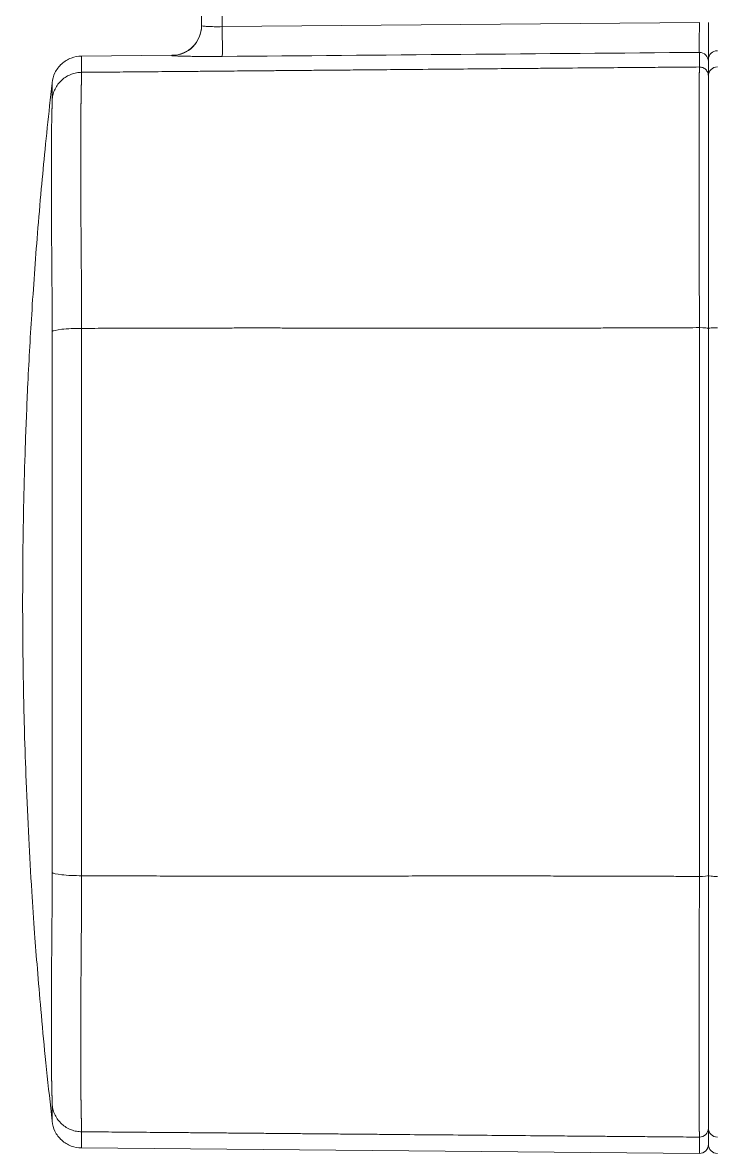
# Model space of a CAD drawing. Extents: x 0 to 3160, y 0 to 2315.
# Drawn here: x 1091.05 to 1114.35, y 819.36 to 857.3 of the extents above; entities that cross this region are included whole.
import ezdxf

# ---------------------------------------------------------------- set-up
doc = ezdxf.new("R2010")
doc.units = 0
doc.header["$LTSCALE"] = 4
doc.header["$MEASUREMENT"] = 0
doc.layers.add('1', color=7, linetype='CONTINUOUS', true_color=0xffffff)

msp = doc.modelspace()

# ---------------------------------------------------------------- linework, layer by layer
at = {"layer": '1', "color": 7, "linetype": 'Continuous', "lineweight": 18}
for p, q in [((1097.049, 857.195), (1097.049, 858.363)), ((1096.058, 856.204), (1093.023, 856.177)), ((1114.049, 855.515), (1114.049, 856.059)), ((1114.049, 847.031), (1114.049, 855.515)), ((1092.039, 855.285), (1092.039, 855.287)), ((1114.049, 828.691), (1114.049, 847.031)), ((1114.049, 820.207), (1114.049, 828.691)), ((1114.049, 820.207), (1114.049, 819.663)), ((1093.021, 819.544), (1113.747, 819.364))]:
    msp.add_line(p, q, dxfattribs=at)
at = {"layer": '1', "color": 7, "linetype": 'Continuous', "lineweight": 13}
for p, q in [((1097.744, 857.166), (1097.744, 858.363)), ((1113.747, 857.301), (1097.744, 857.166)), ((1113.747, 855.813), (1113.747, 856.302)), ((1096.058, 856.204), (1096.058, 856.195)), ((1113.747, 828.654), (1113.747, 847.068)), ((1113.747, 819.364), (1113.747, 819.909))]:
    msp.add_line(p, q, dxfattribs=at)
at = {"layer": '1', "color": 7, "linetype": 'Continuous', "lineweight": 18, "extrusion": (0, 0, -1)}
msp.add_arc((-1096.049, 857.204), 1, 180, 269.5, dxfattribs=at)
at = {"layer": '1', "color": 7, "linetype": 'Continuous', "lineweight": 18}
for centre, start, end in [((1114.349, 856.059), 89.5667, 180), ((1113.749, 819.664), 269.5, 360), ((1114.349, 819.663), 180, 270.4333)]:
    msp.add_arc(centre, 0.3, start, end, dxfattribs=at)
at = {"layer": '1', "color": 7, "linetype": 'Continuous', "lineweight": 13}
for centre, major_axis, ratio, start_param, end_param in [((1096.049, 857.195), (1, 0), 0.999887, 4.721116, 6.283185), ((1097.737, 857.166), (-0.008, 1), 0.006981, 3.178222, 4.712332), ((1113.749, 856.002), (0.3, 0), 0.999279, 1.570796, 1.579523), ((1113.749, 856.002), (0.3, 0), 0.999279, 0.000001, 1.570796), ((1114.349, 855.515), (0.3, 0), 0.993003, 1.563233, 3.141593), ((1114.349, 847.031), (0.3, 0), 0.118089, 1.563233, 3.141593), ((1114.349, 828.691), (0.3, 0), 0.118089, 3.141593, 4.719952), ((1114.349, 820.207), (-0.3, 0), 0.993003, 0, 1.578359)]:
    msp.add_ellipse(centre, major_axis=major_axis, ratio=ratio, start_param=start_param, end_param=end_param, dxfattribs=at)
at = {"layer": '1', "color": 7, "linetype": 'Continuous', "lineweight": 18}
for centre, major_axis, ratio, start_param, end_param in [((1113.749, 855.515), (-0.3, 0), 0.993, 4.712389, 4.721115), ((1113.749, 847.033), (0.3, 0), 0.118116, 1.570796, 1.579522), ((1113.749, 847.033), (0.3, 0), 0.118115, 0.000002, 1.570796), ((1113.749, 828.689), (-0.3, 0), 0.118115, 1.56207, 1.570796), ((1113.749, 820.207), (0.3, 0), 0.993, 4.703663, 4.712389), ((1113.749, 820.207), (0.3, 0), 0.993, 4.712389, 6.283184)]:
    msp.add_ellipse(centre, major_axis=major_axis, ratio=ratio, start_param=start_param, end_param=end_param, dxfattribs=at)
at = {"layer": '1', "color": 7, "linetype": 'Continuous', "lineweight": 13}
for points, knots in [([(1097.744, 857.166), (1097.653, 857.164), (1097.561, 857.164), (1097.394, 857.166), (1097.316, 857.169), (1097.22, 857.174), (1097.191, 857.176), (1097.141, 857.18), (1097.12, 857.182), (1097.067, 857.188), (1097.049, 857.192), (1097.049, 857.195)], [0, 0, 0, 0, 0.25, 0.25, 0.5, 0.5, 0.625, 0.625, 0.75, 0.75, 1, 1, 1, 1]), ([(1113.747, 857.301), (1113.747, 857.174), (1113.747, 857.046), (1113.746, 856.868), (1113.746, 856.811), (1113.746, 856.704), (1113.746, 856.654), (1113.746, 856.516), (1113.746, 856.441), (1113.746, 856.337), (1113.746, 856.307), (1113.747, 856.302)], [0, 0, 0, 0, 0.25, 0.25, 0.375, 0.375, 0.5, 0.5, 0.75, 0.75, 1, 1, 1, 1]), ([(1097.746, 856.167), (1097.635, 856.166), (1097.413, 856.164), (1097.094, 856.165), (1096.801, 856.168), (1096.459, 856.174), (1096.209, 856.182), (1096.077, 856.19), (1096.064, 856.193), (1096.058, 856.195)], [0, 0, 0, 0, 0.12656, 0.252303, 0.377665, 0.502859, 0.75115, 0.875687, 1, 1, 1, 1]), ([(1093.028, 855.634), (1093.165, 855.635), (1093.444, 855.637), (1093.871, 855.641), (1094.312, 855.644), (1094.768, 855.648), (1095.239, 855.652), (1095.725, 855.656), (1096.226, 855.661), (1096.742, 855.665), (1097.273, 855.67), (1097.93, 855.675), (1098.645, 855.682), (1099.353, 855.688), (1099.878, 855.692), (1100.37, 855.697), (1100.929, 855.702), (1101.651, 855.708), (1102.483, 855.715), (1103.557, 855.725), (1104.734, 855.735), (1106.261, 855.749), (1107.504, 855.76), (1108.858, 855.772), (1109.921, 855.781), (1111.08, 855.791), (1112.037, 855.799), (1112.901, 855.806), (1113.468, 855.81), (1113.747, 855.813)], [0, 0, 0, 0, 0.019855, 0.040432, 0.061729, 0.083747, 0.106487, 0.129947, 0.154129, 0.179031, 0.204654, 0.230999, 0.274061, 0.308249, 0.333561, 0.349999, 0.379572, 0.41443, 0.454573, 0.5, 0.569991, 0.625001, 0.721133, 0.750001, 0.821018, 0.875001, 0.917912, 0.959578, 1, 1, 1, 1]), ([(1113.747, 847.068), (1113.747, 847.085), (1113.747, 847.12), (1113.747, 847.172), (1113.747, 847.224), (1113.747, 847.276), (1113.747, 847.328), (1113.747, 847.38), (1113.747, 847.432), (1113.747, 847.484), (1113.747, 847.536), (1113.747, 847.587), (1113.747, 847.639), (1113.747, 847.691), (1113.747, 847.742), (1113.747, 847.794), (1113.747, 847.845), (1113.747, 847.897), (1113.747, 847.948), (1113.747, 848), (1113.747, 848.051), (1113.747, 848.102), (1113.746, 848.153), (1113.746, 848.204), (1113.746, 848.255), (1113.746, 848.306), (1113.746, 848.357), (1113.746, 848.408), (1113.746, 848.458), (1113.746, 848.509), (1113.746, 848.559), (1113.746, 848.61), (1113.746, 848.66), (1113.746, 848.71), (1113.746, 848.76), (1113.746, 848.81), (1113.746, 848.86), (1113.746, 848.91), (1113.746, 848.96), (1113.746, 849.009), (1113.746, 849.059), (1113.746, 849.108), (1113.746, 849.158), (1113.746, 849.207), (1113.746, 849.256), (1113.746, 849.305), (1113.746, 849.354), (1113.746, 849.402), (1113.746, 849.451), (1113.746, 849.499), (1113.746, 849.548), (1113.746, 849.596), (1113.746, 849.644), (1113.746, 849.692), (1113.746, 849.739), (1113.746, 849.787), (1113.746, 849.834), (1113.746, 849.882), (1113.746, 849.929), (1113.746, 849.976), (1113.746, 850.023), (1113.746, 850.07), (1113.746, 850.116), (1113.746, 850.163), (1113.746, 850.209), (1113.746, 850.255), (1113.746, 850.301), (1113.746, 850.347), (1113.746, 850.393), (1113.746, 850.438), (1113.746, 850.484), (1113.746, 850.529), (1113.746, 850.574), (1113.746, 850.619), (1113.746, 850.663), (1113.746, 850.708), (1113.746, 850.752), (1113.746, 850.796), (1113.746, 850.84), (1113.746, 850.884), (1113.746, 850.927), (1113.746, 850.971), (1113.746, 851.014), (1113.746, 851.057), (1113.746, 851.1), (1113.746, 851.143), (1113.746, 851.185), (1113.746, 851.228), (1113.746, 851.27), (1113.746, 851.312), (1113.746, 851.353), (1113.746, 851.395), (1113.746, 851.436), (1113.746, 851.477), (1113.746, 851.518), (1113.746, 851.559), (1113.746, 851.6), (1113.746, 851.64), (1113.746, 851.68), (1113.746, 851.72), (1113.746, 851.76), (1113.746, 851.8), (1113.746, 851.839), (1113.746, 851.878), (1113.746, 851.917), (1113.746, 851.956), (1113.746, 851.994), (1113.746, 852.033), (1113.746, 852.071), (1113.746, 852.109), (1113.746, 852.147), (1113.746, 852.184), (1113.746, 852.221), (1113.746, 852.258), (1113.746, 852.295), (1113.746, 852.332), (1113.746, 852.368), (1113.746, 852.405), (1113.746, 852.441), (1113.746, 852.476), (1113.746, 852.512), (1113.746, 852.547), (1113.746, 852.583), (1113.746, 852.618), (1113.746, 852.652), (1113.746, 852.687), (1113.746, 852.721), (1113.746, 852.755), (1113.746, 852.789), (1113.746, 852.823), (1113.746, 852.856), (1113.746, 852.889), (1113.746, 852.922), (1113.746, 852.963), (1113.746, 853.013), (1113.746, 853.07), (1113.746, 853.127), (1113.746, 853.183), (1113.746, 853.239), (1113.746, 853.295), (1113.746, 853.351), (1113.746, 853.406), (1113.746, 853.461), (1113.746, 853.516), (1113.746, 853.57), (1113.746, 853.623), (1113.746, 853.677), (1113.746, 853.73), (1113.746, 853.782), (1113.746, 853.835), (1113.746, 853.886), (1113.746, 853.938), (1113.746, 853.988), (1113.746, 854.039), (1113.746, 854.089), (1113.746, 854.138), (1113.746, 854.187), (1113.746, 854.235), (1113.746, 854.283), (1113.746, 854.33), (1113.746, 854.377), (1113.746, 854.423), (1113.746, 854.469), (1113.746, 854.514), (1113.746, 854.559), (1113.746, 854.603), (1113.746, 854.646), (1113.746, 854.688), (1113.746, 854.731), (1113.746, 854.772), (1113.746, 854.813), (1113.746, 854.853), (1113.746, 854.892), (1113.746, 854.931), (1113.746, 854.969), (1113.746, 855.007), (1113.746, 855.043), (1113.746, 855.08), (1113.746, 855.115), (1113.746, 855.149), (1113.746, 855.183), (1113.746, 855.216), (1113.746, 855.249), (1113.746, 855.281), (1113.746, 855.311), (1113.746, 855.342), (1113.746, 855.371), (1113.746, 855.4), (1113.746, 855.427), (1113.746, 855.454), (1113.746, 855.481), (1113.746, 855.506), (1113.746, 855.531), (1113.746, 855.555), (1113.746, 855.578), (1113.746, 855.6), (1113.746, 855.621), (1113.747, 855.642), (1113.747, 855.662), (1113.747, 855.68), (1113.747, 855.699), (1113.747, 855.716), (1113.747, 855.732), (1113.747, 855.748), (1113.747, 855.762), (1113.747, 855.776), (1113.747, 855.789), (1113.747, 855.802), (1113.747, 855.809), (1113.747, 855.813)], [0, 0, 0, 0, 0.003933, 0.007867, 0.011802, 0.015737, 0.019672, 0.023608, 0.027545, 0.031482, 0.035419, 0.039356, 0.043293, 0.04723, 0.051168, 0.055105, 0.059042, 0.062978, 0.066915, 0.070851, 0.074786, 0.078721, 0.082655, 0.086589, 0.090522, 0.094454, 0.098385, 0.102315, 0.106244, 0.110172, 0.114099, 0.118025, 0.121949, 0.125872, 0.129794, 0.133713, 0.137632, 0.141548, 0.145463, 0.149377, 0.153288, 0.157197, 0.161104, 0.16501, 0.168913, 0.172814, 0.176712, 0.180608, 0.184502, 0.188394, 0.192282, 0.196168, 0.200052, 0.203932, 0.20781, 0.211685, 0.215557, 0.219426, 0.223292, 0.227155, 0.231014, 0.23487, 0.238723, 0.242572, 0.246418, 0.250261, 0.254099, 0.257934, 0.261766, 0.265593, 0.269417, 0.273236, 0.277052, 0.280864, 0.284671, 0.288475, 0.292274, 0.296068, 0.299859, 0.303645, 0.307426, 0.311203, 0.314976, 0.318743, 0.322506, 0.326265, 0.330018, 0.333766, 0.33751, 0.341249, 0.344982, 0.34871, 0.352434, 0.356151, 0.359864, 0.363571, 0.367273, 0.37097, 0.374661, 0.378346, 0.382026, 0.3857, 0.389369, 0.393031, 0.396688, 0.400339, 0.403985, 0.407624, 0.411257, 0.414884, 0.418505, 0.42212, 0.425729, 0.429331, 0.432927, 0.436517, 0.4401, 0.443677, 0.447248, 0.450812, 0.454369, 0.45792, 0.461465, 0.465002, 0.468533, 0.472057, 0.475574, 0.479084, 0.482588, 0.486084, 0.489574, 0.493057, 0.496532, 0.500001, 0.506111, 0.512243, 0.518397, 0.524572, 0.530768, 0.536985, 0.543223, 0.549482, 0.555761, 0.56206, 0.568378, 0.574716, 0.581074, 0.58745, 0.593845, 0.600259, 0.606691, 0.613141, 0.619609, 0.626094, 0.632596, 0.639115, 0.645651, 0.652203, 0.658771, 0.665354, 0.671953, 0.678567, 0.685195, 0.691838, 0.698495, 0.705166, 0.71185, 0.718548, 0.725258, 0.73198, 0.738715, 0.745461, 0.752219, 0.758988, 0.765767, 0.772557, 0.779357, 0.786166, 0.792985, 0.799812, 0.806649, 0.813493, 0.820345, 0.827205, 0.834071, 0.840944, 0.847824, 0.854709, 0.8616, 0.868497, 0.875398, 0.882303, 0.889213, 0.896126, 0.903042, 0.909962, 0.916883, 0.923807, 0.930733, 0.93766, 0.944588, 0.951516, 0.958445, 0.965374, 0.972301, 0.979228, 0.986154, 0.993078, 1, 1, 1, 1]), ([(1092.041, 854.736), (1092.041, 854.741), (1092.041, 854.752), (1092.041, 854.767), (1092.042, 854.782), (1092.042, 854.796), (1092.041, 854.811), (1092.041, 854.825), (1092.041, 854.839), (1092.041, 854.853), (1092.041, 854.866), (1092.041, 854.88), (1092.041, 854.893), (1092.041, 854.906), (1092.041, 854.919), (1092.041, 854.931), (1092.041, 854.943), (1092.041, 854.956), (1092.041, 854.967), (1092.041, 854.979), (1092.041, 854.991), (1092.041, 855.002), (1092.041, 855.013), (1092.04, 855.024), (1092.04, 855.034), (1092.04, 855.045), (1092.04, 855.055), (1092.04, 855.065), (1092.04, 855.075), (1092.04, 855.084), (1092.04, 855.093), (1092.04, 855.103), (1092.04, 855.111), (1092.04, 855.12), (1092.04, 855.129), (1092.04, 855.137), (1092.04, 855.158), (1092.04, 855.189), (1092.04, 855.225), (1092.039, 855.253), (1092.039, 855.272), (1092.039, 855.282), (1092.039, 855.285), (1092.039, 855.285)], [0, 0, 0, 0, 0.014869, 0.029747, 0.044633, 0.059527, 0.074429, 0.08934, 0.104259, 0.119187, 0.134124, 0.149069, 0.164022, 0.178984, 0.193955, 0.208935, 0.223923, 0.238921, 0.253927, 0.268941, 0.283965, 0.298998, 0.31404, 0.329091, 0.344151, 0.35922, 0.374298, 0.389386, 0.404484, 0.41959, 0.434707, 0.449832, 0.464968, 0.480113, 0.495267, 0.510432, 0.525606, 0.615912, 0.705194, 0.793456, 0.880717, 0.967002, 1, 1, 1, 1]), ([(1092.041, 846.936), (1092.041, 846.951), (1092.041, 846.981), (1092.041, 847.025), (1092.041, 847.07), (1092.041, 847.115), (1092.041, 847.16), (1092.041, 847.204), (1092.041, 847.249), (1092.041, 847.293), (1092.041, 847.338), (1092.041, 847.382), (1092.04, 847.426), (1092.04, 847.47), (1092.04, 847.515), (1092.04, 847.559), (1092.04, 847.603), (1092.039, 847.647), (1092.039, 847.691), (1092.039, 847.734), (1092.039, 847.778), (1092.038, 847.822), (1092.038, 847.866), (1092.038, 847.909), (1092.037, 847.953), (1092.037, 847.996), (1092.037, 848.04), (1092.036, 848.083), (1092.036, 848.126), (1092.036, 848.17), (1092.035, 848.213), (1092.035, 848.256), (1092.035, 848.299), (1092.034, 848.342), (1092.034, 848.385), (1092.034, 848.428), (1092.033, 848.471), (1092.033, 848.514), (1092.032, 848.556), (1092.032, 848.599), (1092.032, 848.641), (1092.031, 848.684), (1092.031, 848.726), (1092.031, 848.769), (1092.03, 848.811), (1092.03, 848.853), (1092.029, 848.896), (1092.029, 848.938), (1092.029, 848.98), (1092.028, 849.022), (1092.028, 849.064), (1092.028, 849.106), (1092.027, 849.148), (1092.027, 849.189), (1092.026, 849.231), (1092.026, 849.273), (1092.026, 849.314), (1092.025, 849.356), (1092.025, 849.397), (1092.025, 849.439), (1092.024, 849.48), (1092.024, 849.521), (1092.024, 849.563), (1092.023, 849.604), (1092.023, 849.645), (1092.023, 849.686), (1092.023, 849.727), (1092.021, 849.934), (1092.019, 850.3), (1092.016, 850.808), (1092.014, 851.293), (1092.013, 851.754), (1092.012, 852.225), (1092.013, 852.697), (1092.015, 853.153), (1092.018, 853.559), (1092.021, 853.809), (1092.023, 853.944), (1092.023, 853.985), (1092.024, 854.025), (1092.025, 854.063), (1092.026, 854.101), (1092.026, 854.138), (1092.027, 854.174), (1092.028, 854.209), (1092.029, 854.242), (1092.029, 854.275), (1092.03, 854.307), (1092.031, 854.338), (1092.032, 854.368), (1092.033, 854.397), (1092.034, 854.425), (1092.034, 854.452), (1092.035, 854.477), (1092.036, 854.502), (1092.037, 854.526), (1092.037, 854.549), (1092.038, 854.571), (1092.039, 854.592), (1092.039, 854.612), (1092.04, 854.631), (1092.04, 854.649), (1092.041, 854.666), (1092.041, 854.682), (1092.041, 854.697), (1092.041, 854.711), (1092.041, 854.724), (1092.041, 854.732), (1092.041, 854.736)], [0, 0, 0, 0, 0.003805, 0.007607, 0.011406, 0.015203, 0.018997, 0.022789, 0.026578, 0.030365, 0.03415, 0.037933, 0.041714, 0.045493, 0.04927, 0.053046, 0.05682, 0.060592, 0.064363, 0.068133, 0.071901, 0.075669, 0.079435, 0.0832, 0.086965, 0.090729, 0.094492, 0.098255, 0.102017, 0.105779, 0.109541, 0.113302, 0.117063, 0.120825, 0.124586, 0.128348, 0.13211, 0.135873, 0.139636, 0.143399, 0.147164, 0.150929, 0.154695, 0.158462, 0.16223, 0.165999, 0.16977, 0.173542, 0.177315, 0.18109, 0.184867, 0.188645, 0.192426, 0.196208, 0.199992, 0.203779, 0.207567, 0.211358, 0.215152, 0.218947, 0.222746, 0.226547, 0.230351, 0.234158, 0.237968, 0.241781, 0.245597, 0.249416, 0.299814, 0.349832, 0.399695, 0.449629, 0.49986, 0.562583, 0.624933, 0.68735, 0.750279, 0.758413, 0.766533, 0.77464, 0.782734, 0.790817, 0.79889, 0.806954, 0.815008, 0.823056, 0.831096, 0.83913, 0.84716, 0.855185, 0.863208, 0.871228, 0.879247, 0.887266, 0.895285, 0.903305, 0.911328, 0.919354, 0.927385, 0.93542, 0.943462, 0.95151, 0.959567, 0.967632, 0.975707, 0.983793, 0.99189, 1, 1, 1, 1]), ([(1092.041, 828.787), (1092.041, 828.829), (1092.041, 828.915), (1092.041, 829.043), (1092.041, 829.172), (1092.041, 829.3), (1092.041, 829.429), (1092.041, 829.557), (1092.041, 829.686), (1092.041, 829.815), (1092.041, 829.944), (1092.041, 830.072), (1092.041, 830.201), (1092.041, 830.33), (1092.041, 830.46), (1092.041, 830.589), (1092.041, 830.718), (1092.041, 830.847), (1092.041, 830.977), (1092.041, 831.106), (1092.041, 831.235), (1092.041, 831.365), (1092.041, 831.495), (1092.04, 831.624), (1092.04, 831.754), (1092.04, 831.884), (1092.04, 832.014), (1092.04, 832.144), (1092.04, 832.274), (1092.04, 832.404), (1092.04, 832.534), (1092.04, 832.664), (1092.04, 832.795), (1092.04, 832.925), (1092.04, 833.055), (1092.04, 833.186), (1092.04, 833.496), (1092.04, 833.984), (1092.04, 834.648), (1092.039, 835.304), (1092.039, 835.954), (1092.039, 836.596), (1092.039, 837.232), (1092.038, 837.899), (1092.039, 838.604), (1092.039, 839.35), (1092.039, 840.104), (1092.04, 840.865), (1092.04, 841.634), (1092.04, 842.24), (1092.04, 842.678), (1092.04, 842.947), (1092.04, 843.216), (1092.04, 843.485), (1092.04, 843.753), (1092.04, 844.02), (1092.041, 844.287), (1092.041, 844.554), (1092.041, 844.82), (1092.041, 845.086), (1092.041, 845.352), (1092.041, 845.617), (1092.041, 845.881), (1092.041, 846.146), (1092.042, 846.409), (1092.041, 846.673), (1092.041, 846.848), (1092.041, 846.936)], [0, 0, 0, 0, 0.007102, 0.014207, 0.021313, 0.028422, 0.035533, 0.042647, 0.049763, 0.056881, 0.064001, 0.071124, 0.07825, 0.085377, 0.092508, 0.09964, 0.106775, 0.113913, 0.121053, 0.128196, 0.135341, 0.142489, 0.14964, 0.156793, 0.163949, 0.171108, 0.178269, 0.185433, 0.1926, 0.19977, 0.206942, 0.214117, 0.221296, 0.228476, 0.23566, 0.242847, 0.250037, 0.286947, 0.323457, 0.359567, 0.395282, 0.430603, 0.465534, 0.500076, 0.540674, 0.581696, 0.623147, 0.665031, 0.707353, 0.750116, 0.764968, 0.7798, 0.794612, 0.809405, 0.824178, 0.838932, 0.853667, 0.868382, 0.883079, 0.897758, 0.912417, 0.927059, 0.941683, 0.956288, 0.970876, 0.985447, 1, 1, 1, 1]), ([(1093.028, 847.042), (1093.176, 847.043), (1093.475, 847.044), (1093.927, 847.046), (1094.387, 847.048), (1094.855, 847.05), (1095.33, 847.051), (1095.813, 847.052), (1096.304, 847.053), (1096.802, 847.054), (1097.309, 847.055), (1097.823, 847.055), (1098.345, 847.056), (1098.874, 847.056), (1099.412, 847.056), (1099.957, 847.055), (1100.51, 847.055), (1101.07, 847.055), (1101.638, 847.054), (1102.215, 847.054), (1102.798, 847.053), (1103.622, 847.053), (1104.682, 847.052), (1105.977, 847.051), (1107.272, 847.051), (1108.232, 847.052), (1108.881, 847.053), (1109.243, 847.053), (1109.675, 847.054), (1110.18, 847.055), (1110.755, 847.056), (1111.402, 847.058), (1112.12, 847.06), (1112.91, 847.063), (1113.46, 847.066), (1113.747, 847.068)], [0, 0, 0, 0, 0.021446, 0.043267, 0.065461, 0.088029, 0.110972, 0.134288, 0.157979, 0.182044, 0.206483, 0.231296, 0.256483, 0.282044, 0.307979, 0.334288, 0.360972, 0.388029, 0.415461, 0.443266, 0.471446, 0.5, 0.5625, 0.625, 0.6875, 0.75, 0.764007, 0.781457, 0.80235, 0.826685, 0.854463, 0.885683, 0.920346, 0.958452, 1, 1, 1, 1]), ([(1092.041, 820.986), (1092.041, 820.988), (1092.041, 820.991), (1092.041, 820.997), (1092.041, 821.003), (1092.041, 821.009), (1092.041, 821.016), (1092.041, 821.022), (1092.041, 821.029), (1092.041, 821.036), (1092.041, 821.044), (1092.041, 821.051), (1092.04, 821.059), (1092.04, 821.067), (1092.04, 821.075), (1092.04, 821.083), (1092.04, 821.092), (1092.039, 821.101), (1092.039, 821.11), (1092.039, 821.119), (1092.039, 821.129), (1092.038, 821.138), (1092.038, 821.148), (1092.038, 821.158), (1092.037, 821.169), (1092.037, 821.179), (1092.037, 821.19), (1092.036, 821.201), (1092.036, 821.212), (1092.036, 821.224), (1092.035, 821.236), (1092.035, 821.247), (1092.035, 821.26), (1092.034, 821.272), (1092.034, 821.284), (1092.034, 821.297), (1092.033, 821.31), (1092.033, 821.323), (1092.032, 821.337), (1092.032, 821.35), (1092.032, 821.364), (1092.031, 821.378), (1092.031, 821.393), (1092.031, 821.407), (1092.03, 821.422), (1092.03, 821.437), (1092.029, 821.452), (1092.029, 821.467), (1092.029, 821.483), (1092.028, 821.499), (1092.028, 821.515), (1092.027, 821.531), (1092.027, 821.548), (1092.027, 821.564), (1092.026, 821.581), (1092.026, 821.598), (1092.026, 821.616), (1092.025, 821.633), (1092.025, 821.651), (1092.025, 821.669), (1092.024, 821.687), (1092.024, 821.706), (1092.024, 821.724), (1092.023, 821.743), (1092.023, 821.762), (1092.023, 821.782), (1092.022, 821.801), (1092.021, 821.901), (1092.019, 822.093), (1092.016, 822.405), (1092.014, 822.749), (1092.013, 823.125), (1092.012, 823.566), (1092.013, 824.077), (1092.015, 824.663), (1092.018, 825.287), (1092.021, 825.752), (1092.023, 826.035), (1092.023, 826.123), (1092.024, 826.211), (1092.025, 826.299), (1092.026, 826.387), (1092.026, 826.476), (1092.027, 826.565), (1092.028, 826.655), (1092.029, 826.744), (1092.029, 826.834), (1092.03, 826.924), (1092.031, 827.015), (1092.032, 827.106), (1092.033, 827.197), (1092.034, 827.288), (1092.034, 827.379), (1092.035, 827.471), (1092.036, 827.563), (1092.037, 827.656), (1092.037, 827.748), (1092.038, 827.841), (1092.039, 827.935), (1092.039, 828.028), (1092.04, 828.122), (1092.04, 828.216), (1092.041, 828.311), (1092.041, 828.405), (1092.041, 828.5), (1092.041, 828.595), (1092.041, 828.691), (1092.041, 828.755), (1092.041, 828.787)], [0, 0, 0, 0, 0.003815, 0.007628, 0.011438, 0.015245, 0.019049, 0.022851, 0.02665, 0.030447, 0.034242, 0.038035, 0.041826, 0.045615, 0.049402, 0.053187, 0.05697, 0.060752, 0.064533, 0.068312, 0.07209, 0.075867, 0.079643, 0.083418, 0.087192, 0.090965, 0.094738, 0.098509, 0.102281, 0.106052, 0.109823, 0.113593, 0.117364, 0.121135, 0.124905, 0.128676, 0.132447, 0.136219, 0.139991, 0.143763, 0.147536, 0.15131, 0.155085, 0.158861, 0.162638, 0.166416, 0.170195, 0.173976, 0.177758, 0.181541, 0.185326, 0.189113, 0.192902, 0.196693, 0.200485, 0.20428, 0.208077, 0.211876, 0.215677, 0.219481, 0.223288, 0.227097, 0.230909, 0.234724, 0.238542, 0.242362, 0.246186, 0.250013, 0.300335, 0.350279, 0.400074, 0.449943, 0.500111, 0.562696, 0.624912, 0.687201, 0.749999, 0.758145, 0.766277, 0.774395, 0.782501, 0.790595, 0.798679, 0.806752, 0.814817, 0.822874, 0.830924, 0.838968, 0.847006, 0.855041, 0.863072, 0.8711, 0.879128, 0.887154, 0.895182, 0.90321, 0.911241, 0.919276, 0.927314, 0.935357, 0.943407, 0.951464, 0.959528, 0.967601, 0.975684, 0.983777, 0.991883, 1, 1, 1, 1]), ([(1093.028, 828.68), (1093.184, 828.679), (1093.497, 828.677), (1093.969, 828.675), (1094.447, 828.673), (1094.931, 828.672), (1095.42, 828.67), (1095.915, 828.669), (1096.415, 828.668), (1097.136, 828.667), (1098.179, 828.666), (1099.643, 828.666), (1101.413, 828.667), (1103.017, 828.669), (1104.342, 828.67), (1105.274, 828.67), (1106.17, 828.671), (1107.032, 828.671), (1107.859, 828.67), (1108.652, 828.67), (1109.409, 828.669), (1110.132, 828.668), (1110.819, 828.666), (1111.472, 828.664), (1112.09, 828.662), (1112.673, 828.66), (1113.222, 828.657), (1113.576, 828.655), (1113.747, 828.654)], [0, 0, 0, 0, 0.022535, 0.045339, 0.06841, 0.09175, 0.115358, 0.139233, 0.163377, 0.187789, 0.243676, 0.31434, 0.399782, 0.5, 0.546644, 0.591607, 0.634887, 0.676487, 0.716405, 0.754641, 0.791196, 0.82607, 0.859262, 0.890772, 0.920601, 0.948749, 0.975215, 1, 1, 1, 1]), ([(1113.747, 819.909), (1113.747, 819.911), (1113.747, 819.916), (1113.747, 819.922), (1113.747, 819.929), (1113.747, 819.936), (1113.747, 819.944), (1113.747, 819.951), (1113.747, 819.959), (1113.747, 819.968), (1113.747, 819.976), (1113.747, 819.985), (1113.747, 819.994), (1113.747, 820.003), (1113.747, 820.013), (1113.747, 820.023), (1113.747, 820.033), (1113.747, 820.043), (1113.747, 820.054), (1113.747, 820.065), (1113.747, 820.076), (1113.747, 820.088), (1113.746, 820.099), (1113.746, 820.111), (1113.746, 820.124), (1113.746, 820.136), (1113.746, 820.149), (1113.746, 820.162), (1113.746, 820.176), (1113.746, 820.189), (1113.746, 820.203), (1113.746, 820.217), (1113.746, 820.231), (1113.746, 820.246), (1113.746, 820.261), (1113.746, 820.276), (1113.746, 820.292), (1113.746, 820.307), (1113.746, 820.323), (1113.746, 820.339), (1113.746, 820.356), (1113.746, 820.372), (1113.746, 820.389), (1113.746, 820.407), (1113.746, 820.424), (1113.746, 820.442), (1113.746, 820.459), (1113.746, 820.478), (1113.746, 820.496), (1113.746, 820.515), (1113.746, 820.533), (1113.746, 820.553), (1113.746, 820.572), (1113.746, 820.591), (1113.746, 820.611), (1113.746, 820.631), (1113.746, 820.652), (1113.746, 820.672), (1113.746, 820.693), (1113.746, 820.714), (1113.746, 820.735), (1113.746, 820.756), (1113.746, 820.778), (1113.746, 820.8), (1113.746, 820.822), (1113.746, 820.844), (1113.746, 820.867), (1113.746, 820.889), (1113.746, 820.912), (1113.746, 820.935), (1113.746, 820.959), (1113.746, 820.982), (1113.746, 821.006), (1113.746, 821.03), (1113.746, 821.054), (1113.746, 821.078), (1113.746, 821.103), (1113.746, 821.128), (1113.746, 821.153), (1113.746, 821.178), (1113.746, 821.203), (1113.746, 821.228), (1113.746, 821.254), (1113.746, 821.28), (1113.746, 821.306), (1113.746, 821.332), (1113.746, 821.359), (1113.746, 821.385), (1113.746, 821.412), (1113.746, 821.439), (1113.746, 821.466), (1113.746, 821.493), (1113.746, 821.521), (1113.746, 821.549), (1113.746, 821.576), (1113.746, 821.604), (1113.746, 821.632), (1113.746, 821.661), (1113.746, 821.689), (1113.746, 821.718), (1113.746, 821.746), (1113.746, 821.775), (1113.746, 821.804), (1113.746, 821.834), (1113.746, 821.863), (1113.746, 821.892), (1113.746, 821.922), (1113.746, 821.952), (1113.746, 821.982), (1113.746, 822.012), (1113.746, 822.042), (1113.746, 822.072), (1113.746, 822.102), (1113.746, 822.133), (1113.746, 822.164), (1113.746, 822.194), (1113.746, 822.225), (1113.746, 822.256), (1113.746, 822.287), (1113.746, 822.319), (1113.746, 822.35), (1113.746, 822.381), (1113.746, 822.413), (1113.746, 822.445), (1113.746, 822.476), (1113.746, 822.508), (1113.746, 822.54), (1113.746, 822.572), (1113.746, 822.605), (1113.746, 822.637), (1113.746, 822.669), (1113.746, 822.702), (1113.746, 822.734), (1113.746, 822.775), (1113.746, 822.825), (1113.746, 822.883), (1113.746, 822.942), (1113.746, 823.002), (1113.746, 823.063), (1113.746, 823.124), (1113.746, 823.186), (1113.746, 823.248), (1113.746, 823.312), (1113.746, 823.376), (1113.746, 823.44), (1113.746, 823.505), (1113.746, 823.571), (1113.746, 823.638), (1113.746, 823.705), (1113.746, 823.773), (1113.746, 823.841), (1113.746, 823.91), (1113.746, 823.98), (1113.746, 824.05), (1113.746, 824.121), (1113.746, 824.192), (1113.746, 824.265), (1113.746, 824.337), (1113.746, 824.411), (1113.746, 824.485), (1113.746, 824.559), (1113.746, 824.634), (1113.746, 824.71), (1113.746, 824.786), (1113.746, 824.863), (1113.746, 824.94), (1113.746, 825.018), (1113.746, 825.097), (1113.746, 825.176), (1113.746, 825.255), (1113.746, 825.335), (1113.746, 825.416), (1113.746, 825.497), (1113.746, 825.578), (1113.746, 825.66), (1113.746, 825.743), (1113.746, 825.825), (1113.746, 825.909), (1113.746, 825.993), (1113.746, 826.077), (1113.746, 826.161), (1113.746, 826.246), (1113.746, 826.332), (1113.746, 826.418), (1113.746, 826.504), (1113.746, 826.59), (1113.746, 826.677), (1113.746, 826.764), (1113.746, 826.852), (1113.746, 826.94), (1113.746, 827.028), (1113.746, 827.117), (1113.746, 827.205), (1113.746, 827.294), (1113.746, 827.384), (1113.746, 827.473), (1113.746, 827.563), (1113.747, 827.653), (1113.747, 827.743), (1113.747, 827.834), (1113.747, 827.924), (1113.747, 828.015), (1113.747, 828.106), (1113.747, 828.197), (1113.747, 828.288), (1113.747, 828.379), (1113.747, 828.471), (1113.747, 828.562), (1113.747, 828.623), (1113.747, 828.654)], [0, 0, 0, 0, 0.003933, 0.007867, 0.011802, 0.015737, 0.019672, 0.023609, 0.027545, 0.031482, 0.035419, 0.039356, 0.043293, 0.04723, 0.051168, 0.055105, 0.059042, 0.062978, 0.066915, 0.070851, 0.074786, 0.078721, 0.082655, 0.086589, 0.090522, 0.094454, 0.098385, 0.102315, 0.106244, 0.110172, 0.114099, 0.118025, 0.121949, 0.125872, 0.129794, 0.133714, 0.137632, 0.141549, 0.145464, 0.149377, 0.153288, 0.157197, 0.161105, 0.16501, 0.168913, 0.172814, 0.176712, 0.180609, 0.184502, 0.188394, 0.192282, 0.196169, 0.200052, 0.203933, 0.20781, 0.211685, 0.215557, 0.219426, 0.223292, 0.227155, 0.231014, 0.23487, 0.238723, 0.242573, 0.246418, 0.250261, 0.254099, 0.257935, 0.261766, 0.265593, 0.269417, 0.273237, 0.277052, 0.280864, 0.284671, 0.288475, 0.292274, 0.296069, 0.299859, 0.303645, 0.307427, 0.311203, 0.314976, 0.318744, 0.322507, 0.326265, 0.330018, 0.333767, 0.33751, 0.341249, 0.344982, 0.34871, 0.352434, 0.356152, 0.359864, 0.363572, 0.367273, 0.37097, 0.374661, 0.378346, 0.382026, 0.3857, 0.389369, 0.393032, 0.396688, 0.40034, 0.403985, 0.407624, 0.411257, 0.414884, 0.418505, 0.42212, 0.425729, 0.429331, 0.432927, 0.436517, 0.440101, 0.443678, 0.447248, 0.450812, 0.454369, 0.45792, 0.461465, 0.465002, 0.468533, 0.472057, 0.475574, 0.479084, 0.482588, 0.486084, 0.489574, 0.493057, 0.496532, 0.500001, 0.506112, 0.512245, 0.518399, 0.524575, 0.530772, 0.53699, 0.543229, 0.549488, 0.555768, 0.562067, 0.568387, 0.574726, 0.581084, 0.587461, 0.593857, 0.600271, 0.606703, 0.613154, 0.619622, 0.626107, 0.63261, 0.63913, 0.645666, 0.652218, 0.658786, 0.66537, 0.671969, 0.678583, 0.685212, 0.691855, 0.698512, 0.705183, 0.711867, 0.718565, 0.725275, 0.731997, 0.738732, 0.745478, 0.752236, 0.759004, 0.765784, 0.772574, 0.779373, 0.786182, 0.793001, 0.799828, 0.806664, 0.813508, 0.82036, 0.827219, 0.834085, 0.840958, 0.847838, 0.854723, 0.861613, 0.868509, 0.87541, 0.882315, 0.889224, 0.896136, 0.903052, 0.909971, 0.916892, 0.923815, 0.93074, 0.937667, 0.944594, 0.951522, 0.95845, 0.965377, 0.972305, 0.979231, 0.986156, 0.993079, 1, 1, 1, 1]), ([(1092.039, 820.435), (1092.039, 820.435), (1092.039, 820.438), (1092.039, 820.45), (1092.039, 820.469), (1092.04, 820.497), (1092.04, 820.533), (1092.04, 820.567), (1092.04, 820.594), (1092.04, 820.612), (1092.04, 820.63), (1092.04, 820.65), (1092.04, 820.67), (1092.04, 820.691), (1092.041, 820.714), (1092.041, 820.737), (1092.041, 820.761), (1092.041, 820.786), (1092.041, 820.811), (1092.041, 820.838), (1092.041, 820.866), (1092.041, 820.894), (1092.042, 820.924), (1092.041, 820.954), (1092.041, 820.975), (1092.041, 820.986)], [0, 0, 0, 0, 0.080875, 0.162782, 0.245659, 0.329506, 0.414324, 0.50012, 0.529805, 0.559452, 0.589064, 0.61864, 0.648181, 0.677686, 0.707157, 0.736594, 0.765995, 0.795363, 0.824697, 0.853997, 0.883264, 0.912497, 0.941697, 0.970865, 1, 1, 1, 1]), ([(1093.028, 820.088), (1093.176, 820.087), (1093.475, 820.085), (1093.927, 820.081), (1094.387, 820.077), (1094.855, 820.073), (1095.33, 820.069), (1095.813, 820.065), (1096.304, 820.061), (1096.802, 820.057), (1097.309, 820.052), (1097.823, 820.048), (1098.345, 820.043), (1098.874, 820.038), (1099.412, 820.034), (1099.957, 820.029), (1100.51, 820.024), (1101.07, 820.019), (1101.638, 820.014), (1102.215, 820.009), (1102.798, 820.004), (1103.622, 819.996), (1104.682, 819.987), (1105.977, 819.976), (1107.272, 819.964), (1108.232, 819.956), (1108.881, 819.95), (1109.243, 819.947), (1109.675, 819.943), (1110.18, 819.939), (1110.755, 819.934), (1111.402, 819.929), (1112.12, 819.923), (1112.91, 819.916), (1113.46, 819.912), (1113.747, 819.909)], [0, 0, 0, 0, 0.021446, 0.043267, 0.065461, 0.08803, 0.110972, 0.134289, 0.157979, 0.182044, 0.206483, 0.231296, 0.256483, 0.282044, 0.307979, 0.334289, 0.360972, 0.388029, 0.415461, 0.443266, 0.471446, 0.5, 0.5625, 0.625, 0.6875, 0.75, 0.764007, 0.781457, 0.80235, 0.826685, 0.854463, 0.885683, 0.920346, 0.958452, 1, 1, 1, 1])]:
    msp.add_open_spline(points, degree=3, knots=knots, dxfattribs=at)
at = {"layer": '1', "color": 7, "linetype": 'Continuous', "lineweight": 18}
for points, degree in [([(1114.049, 857.301), (1114.049, 857.05), (1114.049, 856.582), (1114.049, 856.219), (1114.049, 856.012), (1114.049, 856.002)], 2), ([(1113.749, 828.654), (1113.891, 828.654), (1114.049, 828.673), (1114.049, 828.689)], 3)]:
    msp.add_open_spline(points, degree=degree, dxfattribs=at)
at = {"layer": '1', "color": 7, "linetype": 'Continuous', "lineweight": 13}
msp.add_open_spline([(1113.747, 856.302), (1108.413, 856.257), (1103.08, 856.212), (1097.746, 856.167)], degree=3, dxfattribs=at)
at = {"layer": '1', "color": 7, "linetype": 'Continuous', "lineweight": 18}
for points, knots in [([(1093.024, 856.177), (1092.901, 856.175), (1092.665, 856.131), (1092.342, 855.935), (1092.116, 855.631), (1092.051, 855.4), (1092.038, 855.279)], [0, 0, 0, 0, 0.241771, 0.500403, 0.758809, 1, 1, 1, 1]), ([(1092.041, 854.736), (1092.047, 854.791), (1092.057, 854.848), (1092.088, 854.961), (1092.11, 855.017), (1092.163, 855.128), (1092.196, 855.181), (1092.271, 855.283), (1092.314, 855.33), (1092.409, 855.416), (1092.46, 855.454), (1092.568, 855.52), (1092.625, 855.547), (1092.74, 855.591), (1092.799, 855.607), (1092.915, 855.628), (1092.972, 855.633), (1093.028, 855.634)], [0, 0, 0, 0, 0.125, 0.125, 0.25, 0.25, 0.375, 0.375, 0.5, 0.5, 0.625, 0.625, 0.75, 0.75, 0.875, 0.875, 1, 1, 1, 1]), ([(1113.749, 855.813), (1113.767, 855.813), (1113.785, 855.811), (1113.823, 855.804), (1113.841, 855.799), (1113.878, 855.784), (1113.897, 855.775), (1113.931, 855.753), (1113.947, 855.74), (1113.976, 855.711), (1113.989, 855.695), (1114.012, 855.661), (1114.021, 855.643), (1114.036, 855.606), (1114.041, 855.587), (1114.048, 855.55), (1114.049, 855.532), (1114.049, 855.515)], [0, 0, 0, 0, 0.125, 0.125, 0.25, 0.25, 0.375, 0.375, 0.5, 0.5, 0.625, 0.625, 0.75, 0.75, 0.875, 0.875, 1, 1, 1, 1]), ([(1092.037, 855.273), (1092.009, 855.021), (1091.929, 854.297), (1091.803, 853.095), (1091.668, 851.665), (1091.509, 849.804), (1091.352, 847.616), (1091.219, 845.203), (1091.135, 843.104), (1091.084, 841.265), (1091.053, 839.447), (1091.046, 837.526), (1091.062, 835.548), (1091.104, 833.638), (1091.167, 831.757), (1091.248, 829.987), (1091.345, 828.288), (1091.448, 826.779), (1091.543, 825.532), (1091.662, 824.125), (1091.808, 822.552), (1091.947, 821.296), (1092.02, 820.59), (1092.035, 820.448)], [0, 0, 0, 0, 0.022792, 0.064865, 0.102569, 0.145033, 0.224016, 0.294273, 0.350991, 0.402644, 0.454195, 0.508674, 0.565371, 0.622672, 0.671007, 0.72587, 0.777092, 0.817316, 0.85291, 0.89239, 0.937076, 0.987301, 1, 1, 1, 1]), ([(1092.041, 846.936), (1092.063, 846.962), (1092.173, 846.991), (1092.55, 847.032), (1092.805, 847.042), (1093.028, 847.042)], [0, 0, 0, 0, 0.5, 0.5, 1, 1, 1, 1]), ([(1092.041, 828.787), (1092.063, 828.76), (1092.173, 828.731), (1092.55, 828.69), (1092.805, 828.68), (1093.028, 828.68)], [0, 0, 0, 0, 0.5, 0.5, 1, 1, 1, 1]), ([(1092.041, 820.986), (1092.047, 820.931), (1092.057, 820.874), (1092.088, 820.761), (1092.11, 820.704), (1092.163, 820.594), (1092.196, 820.54), (1092.271, 820.439), (1092.314, 820.392), (1092.409, 820.306), (1092.46, 820.268), (1092.568, 820.202), (1092.625, 820.174), (1092.74, 820.131), (1092.799, 820.115), (1092.915, 820.094), (1092.972, 820.089), (1093.028, 820.088)], [0, 0, 0, 0, 0.125, 0.125, 0.25, 0.25, 0.375, 0.375, 0.5, 0.5, 0.625, 0.625, 0.75, 0.75, 0.875, 0.875, 1, 1, 1, 1]), ([(1092.038, 820.443), (1092.051, 820.322), (1092.116, 820.091), (1092.342, 819.787), (1092.665, 819.59), (1092.901, 819.547), (1093.024, 819.544)], [0, 0, 0, 0, 0.241193, 0.499601, 0.758233, 1, 1, 1, 1])]:
    msp.add_open_spline(points, degree=3, knots=knots, dxfattribs=at)
at = {"layer": '1', "color": 7, "linetype": 'Continuous', "lineweight": 13}
for points, weights, knots in [([(1093.028, 855.634), (1093.028, 855.816), (1093.027, 855.951), (1093.026, 856.087), (1093.025, 856.121), (1093.025, 856.166), (1093.024, 856.177), (1093.024, 856.177)], [1.00000005991, 1.00000005967, 1.0000000596, 1.00000005939, 1.00000005928, 1.00000005908, 1.00000005887, 1.00000005887], [0, 0, 0, 0, 0.500327, 0.500327, 0.750496, 0.750496, 1, 1, 1, 1]), ([(1093.028, 847.042), (1093.028, 848.136), (1093.015, 849.179), (1093.005, 850.665), (1093.002, 851.134), (1092.999, 852.019), (1092.998, 852.436), (1092.998, 853.214), (1092.999, 853.567), (1093.002, 854.197), (1093.005, 854.475), (1093.011, 854.956), (1093.016, 855.153), (1093.024, 855.459), (1093.028, 855.569), (1093.028, 855.634)], [1.00000043136, 1.00000043216, 1.00000043279, 1.00000043237, 1.00000043209, 1.00000043166, 1.00000043152, 1.00000043152, 1.00000043166, 1.00000043209, 1.00000043237, 1.00000043265, 1.00000043257, 1.00000043212, 1.00000043176, 1.00000043136], [0, 0, 0, 0, 0.250004, 0.250004, 0.375002, 0.375002, 0.5, 0.5, 0.624998, 0.624998, 0.749996, 0.749996, 0.874994, 0.874994, 1, 1, 1, 1]), ([(1093.028, 828.68), (1093.028, 830.21), (1093.027, 831.74), (1093.026, 834.036), (1093.025, 834.801), (1093.025, 836.331), (1093.024, 837.096), (1093.024, 838.626), (1093.025, 839.391), (1093.025, 840.921), (1093.026, 841.687), (1093.027, 843.982), (1093.028, 845.512), (1093.028, 847.042)], [0.999999769784, 0.999999770703, 0.999999770951, 0.999999771784, 0.999999772181, 0.999999772988, 0.999999773767, 0.999999773766, 0.999999772987, 0.999999772181, 0.999999771786, 0.999999770952, 0.999999770704, 0.999999769785], [0, 0, 0, 0, 0.250006, 0.250006, 0.375006, 0.375006, 0.500006, 0.500006, 0.625006, 0.625006, 0.750006, 0.750006, 1, 1, 1, 1]), ([(1093.028, 820.088), (1093.028, 820.218), (1093.015, 820.524), (1093.005, 821.245), (1093.002, 821.524), (1092.999, 822.154), (1092.998, 822.505), (1092.998, 823.284), (1092.999, 823.701), (1093.002, 824.586), (1093.005, 825.054), (1093.011, 826.044), (1093.016, 826.555), (1093.024, 827.599), (1093.028, 828.133), (1093.028, 828.68)], [1.00000043118, 1.00000043198, 1.00000043262, 1.0000004322, 1.00000043191, 1.00000043149, 1.00000043135, 1.00000043135, 1.00000043149, 1.00000043192, 1.0000004322, 1.00000043248, 1.0000004324, 1.00000043194, 1.00000043158, 1.00000043119], [0, 0, 0, 0, 0.250009, 0.250009, 0.375009, 0.375009, 0.500008, 0.500008, 0.625008, 0.625008, 0.750008, 0.750008, 0.875008, 0.875008, 1, 1, 1, 1]), ([(1093.024, 819.544), (1093.024, 819.545), (1093.025, 819.556), (1093.025, 819.601), (1093.026, 819.635), (1093.027, 819.771), (1093.028, 819.906), (1093.028, 820.088)], [0.99999974526, 0.999999745256, 0.999999744385, 0.999999743478, 0.999999743033, 0.999999742096, 0.999999741819, 0.999999740783], [0, 0, 0, 0, 0.249503, 0.249503, 0.499673, 0.499673, 1, 1, 1, 1])]:
    msp.add_rational_spline(points, weights, degree=3, knots=knots, dxfattribs=at)
at = {"layer": '1', "color": 7, "linetype": 'Continuous', "lineweight": 18}
for points, weights in [([(1114.049, 847.033), (1114.049, 847.573), (1114.049, 848.1), (1114.049, 849.131), (1114.049, 849.635), (1114.049, 850.612), (1114.049, 851.074), (1114.049, 851.948), (1114.049, 852.36), (1114.049, 853.128), (1114.049, 853.475), (1114.049, 854.097), (1114.049, 854.373), (1114.049, 855.085), (1114.049, 855.386), (1114.049, 855.515)], [1.00000017166, 1.00000017172, 1.00000017177, 1.00000017186, 1.0000001719, 1.00000017196, 1.00000017198, 1.00000017201, 1.00000017202, 1.00000017202, 1.00000017201, 1.00000017198, 1.00000017196, 1.00000017186, 1.00000017178, 1.00000017166]), ([(1114.049, 820.207), (1114.049, 820.271), (1114.049, 820.38), (1114.049, 820.682), (1114.049, 820.877), (1114.049, 821.351), (1114.049, 821.626), (1114.049, 822.248), (1114.049, 822.596), (1114.049, 823.365), (1114.049, 823.776), (1114.049, 824.649), (1114.049, 825.113), (1114.049, 826.58), (1114.049, 827.609), (1114.049, 828.689)], [1.00000038625, 1.00000038637, 1.00000038648, 1.00000038668, 1.00000038677, 1.0000003869, 1.00000038695, 1.00000038702, 1.00000038704, 1.00000038704, 1.00000038702, 1.00000038695, 1.0000003869, 1.0000003867, 1.0000003865, 1.00000038625])]:
    msp.add_rational_spline(points, weights, degree=3, knots=[0, 0, 0, 0, 0.125, 0.125, 0.25, 0.25, 0.375, 0.375, 0.5, 0.5, 0.625, 0.625, 0.75, 0.75, 1, 1, 1, 1], dxfattribs=at)

doc.saveas('drawing.dxf')
